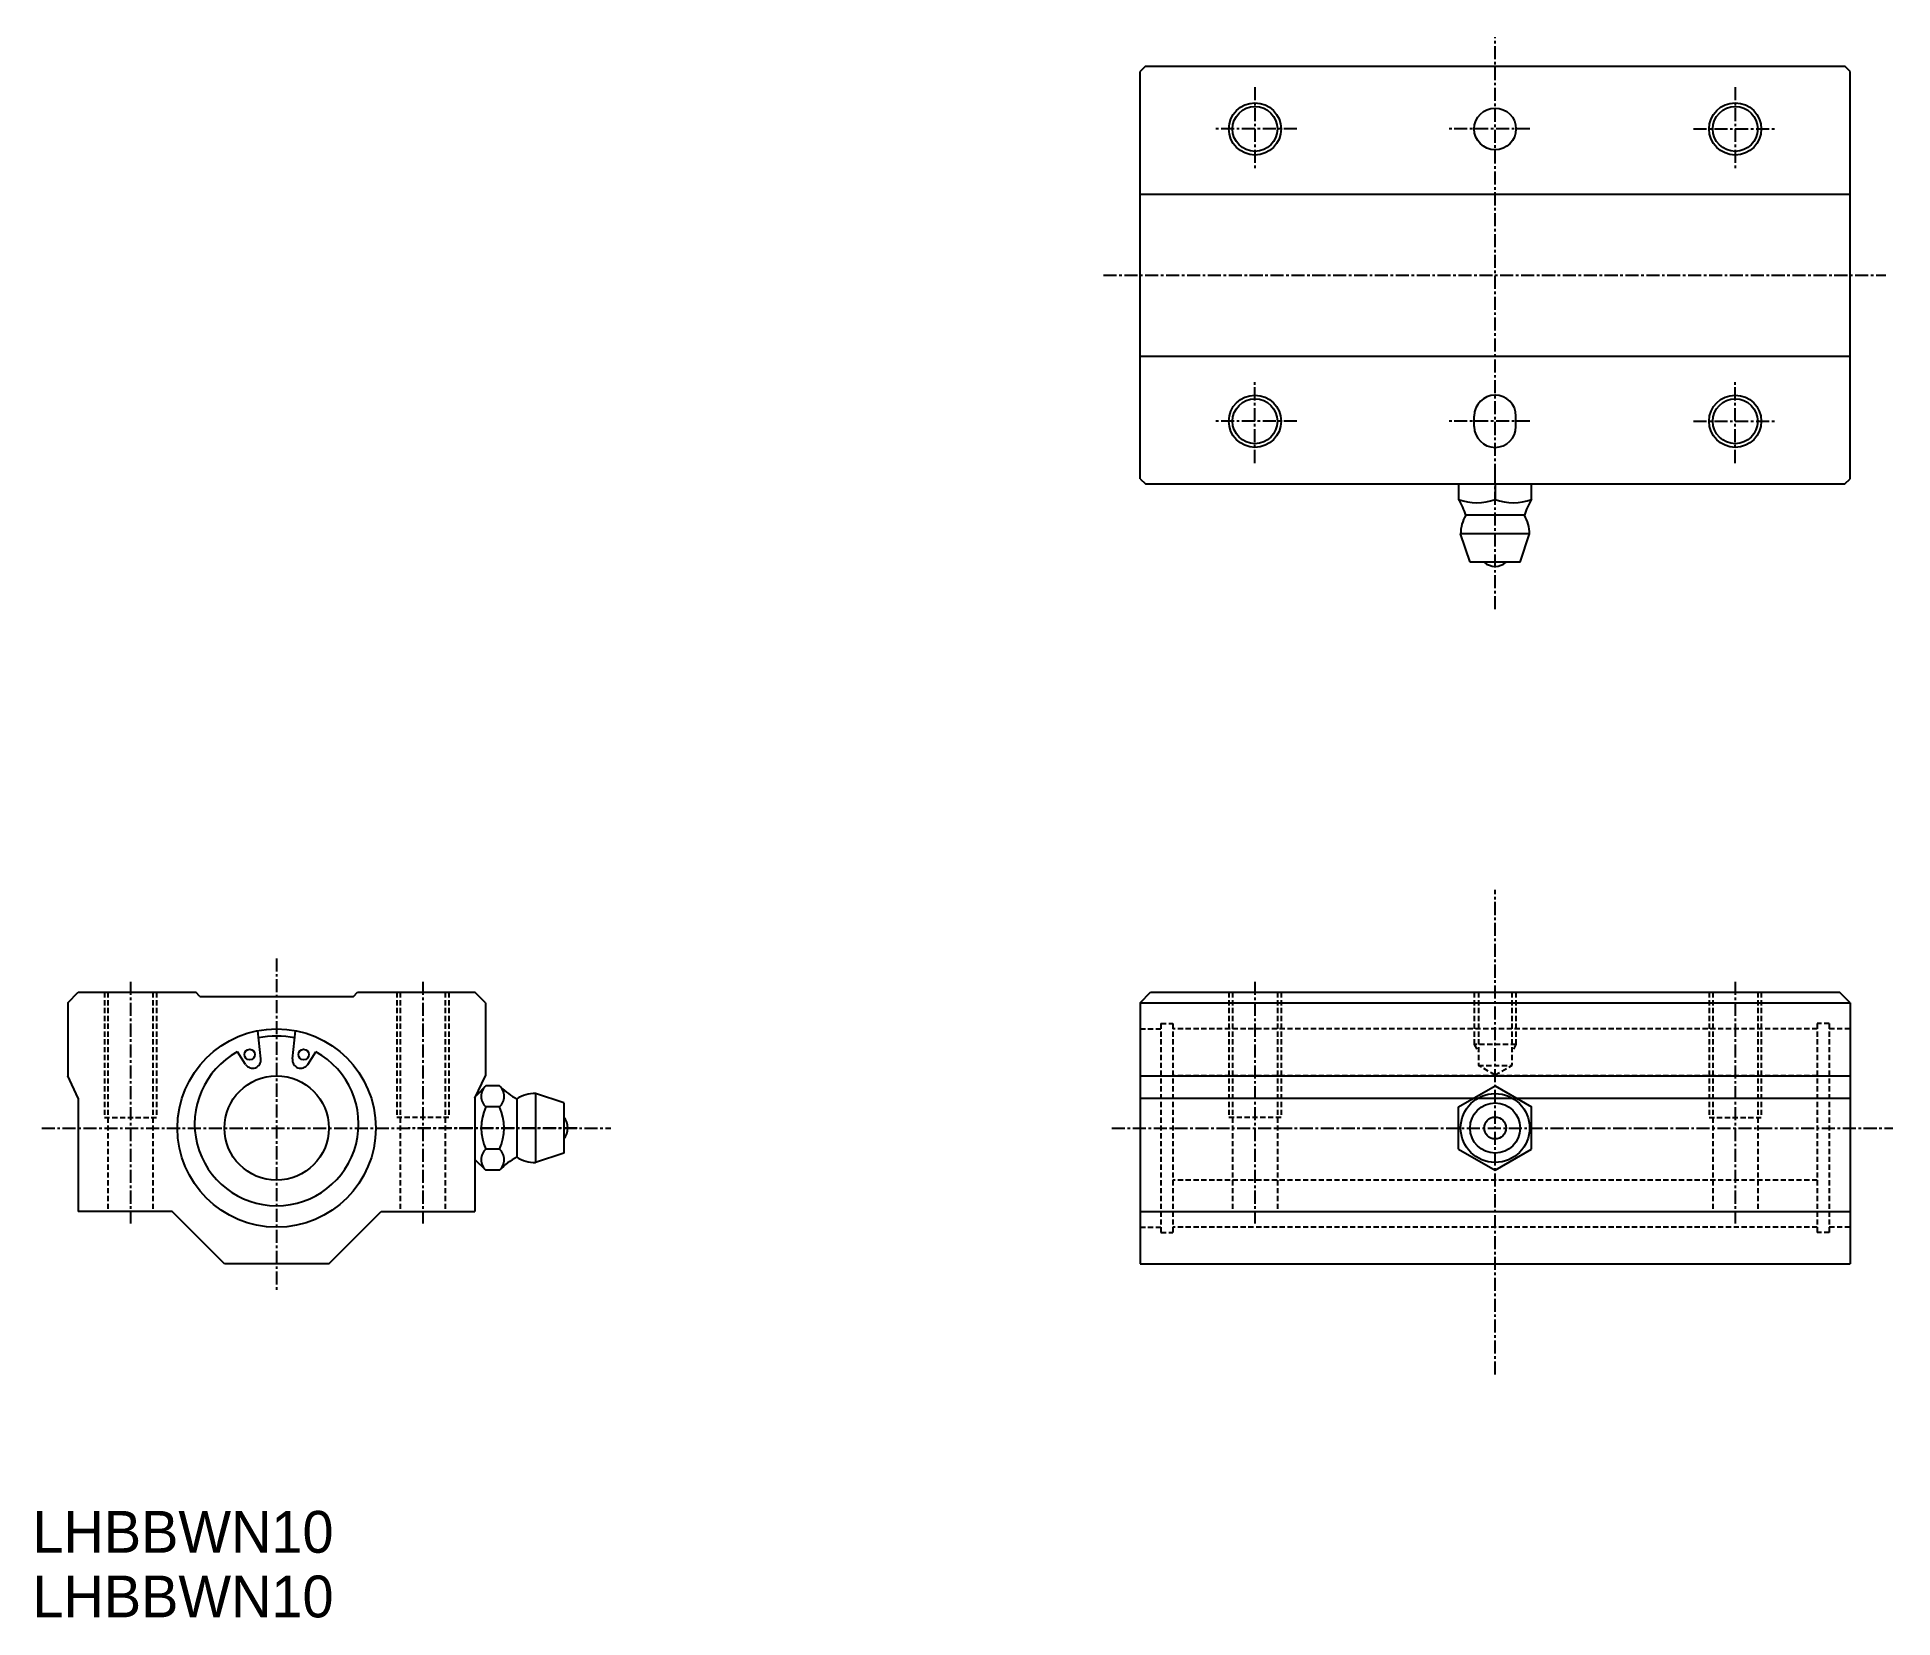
# Model space of a CAD drawing. Extents: x 90 to 268, y 19 to 170.
import ezdxf

# ---------------------------------------------------------------- set-up
doc = ezdxf.new("R2010")
doc.units = 0
doc.linetypes.add('CENTER', pattern=[2, 1.25, -0.25, 0.25, -0.25])
doc.linetypes.add('DASHED', pattern=[0.75, 0.5, -0.25])
doc.layers.get('0').update_dxf_attribs({"linetype": 'CONTINUOUS'})
doc.layers.add('CENTER', color=1, linetype='CENTER')

msp = doc.modelspace()

# ---------------------------------------------------------------- linework, layer by layer
at = {"color": 7, "linetype": 'CONTINUOUS'}
for p, q in [((196.36, 167.38), (195.86, 166.88)), ((196.36, 167.38), (263.36, 167.38)), ((263.86, 166.88), (263.36, 167.38)), ((195.86, 127.88), (195.86, 166.88)), ((263.86, 127.88), (263.86, 166.88)), ((195.86, 155.13), (263.86, 155.13)), ((195.86, 139.63), (263.86, 139.63)), ((227.86, 132.88), (227.86, 133.88)), ((231.86, 132.88), (231.86, 133.88)), ((195.86, 127.88), (196.36, 127.38)), ((196.36, 127.38), (263.36, 127.38)), ((226.36, 127.38), (226.36, 125.9)), ((229.86, 127.38), (229.86, 125.9)), ((233.36, 125.9), (233.36, 127.38)), ((263.36, 127.38), (263.86, 127.88)), ((232.66, 124.38), (227.06, 124.38)), ((233.16, 122.58), (226.56, 122.58)), ((227.46, 119.88), (226.56, 122.58)), ((232.26, 119.88), (233.16, 122.58)), ((228.81, 119.88), (227.46, 119.88)), ((230.91, 119.88), (228.81, 119.88)), ((232.26, 119.88), (230.91, 119.88)), ((93.15, 77.68), (94.15, 78.68)), ((94.15, 78.68), (105.4, 78.68)), ((105.8, 78.28), (105.4, 78.68)), ((105.8, 78.28), (120.5, 78.28)), ((120.5, 78.28), (120.9, 78.68)), ((120.9, 78.68), (132.15, 78.68)), ((133.15, 77.68), (132.15, 78.68)), ((195.86, 77.68), (196.86, 78.68)), ((196.86, 78.68), (262.86, 78.68)), ((263.86, 77.68), (262.86, 78.68)), ((93.15, 77.68), (93.15, 70.68)), ((133.15, 77.68), (133.15, 70.68)), ((195.86, 77.68), (263.86, 77.68)), ((195.86, 77.68), (195.86, 52.68)), ((263.86, 77.68), (263.86, 52.68)), ((111.64, 72.3), (111.34, 75)), ((114.67, 72.3), (114.97, 75)), ((110.18, 71.77), (109.39, 72.97)), ((116.13, 71.77), (116.92, 72.97)), ((94.15, 68.54), (93.15, 70.68)), ((132.15, 68.54), (133.15, 70.68)), ((133.2, 69.72), (132.28, 68.81)), ((134.5, 69.72), (133.2, 69.72)), ((195.86, 70.68), (263.86, 70.68)), ((226.36, 67.7), (229.86, 69.72)), ((229.86, 69.72), (233.36, 67.7)), ((94.15, 68.54), (94.15, 57.68)), ((132.15, 68.54), (132.15, 57.68)), ((134.5, 67.7), (133.2, 67.7)), ((136.15, 68.48), (136.15, 62.88)), ((137.95, 68.98), (137.95, 62.38)), ((140.65, 68.08), (137.95, 68.98)), ((140.65, 68.08), (140.65, 66.73)), ((195.86, 68.55), (263.86, 68.55)), ((226.36, 63.66), (226.36, 67.7)), ((233.36, 63.66), (233.36, 67.7)), ((140.65, 66.73), (140.65, 64.63)), ((140.65, 64.63), (140.65, 63.28)), ((132.15, 62.68), (133.2, 61.64)), ((134.5, 63.66), (133.2, 63.66)), ((140.65, 63.28), (137.95, 62.38)), ((226.36, 63.66), (229.86, 61.64)), ((229.86, 61.64), (233.36, 63.66)), ((134.5, 61.64), (133.2, 61.64)), ((103.15, 57.68), (94.15, 57.68)), ((108.15, 52.68), (103.15, 57.68)), ((118.15, 52.68), (123.15, 57.68)), ((123.15, 57.68), (132.15, 57.68)), ((195.86, 57.68), (263.86, 57.68)), ((118.15, 52.68), (108.15, 52.68)), ((195.86, 52.68), (263.86, 52.68)), ((212.86, 52.68), (212.86, 52.68)), ((229.86, 52.68), (229.86, 52.68))]:
    msp.add_line(p, q, dxfattribs=at)
at = {"color": 3, "linetype": 'DASHED'}
for p, q in [((96.65, 78.68), (96.65, 66.68)), ((97, 78.68), (97, 57.68)), ((101.3, 78.68), (101.3, 57.68)), ((101.65, 78.68), (101.65, 66.68)), ((124.65, 78.68), (124.65, 66.68)), ((125, 78.68), (125, 57.68)), ((129.3, 78.68), (129.3, 57.68)), ((129.65, 78.68), (129.65, 66.68)), ((204.36, 78.68), (204.36, 66.68)), ((204.71, 78.68), (204.71, 57.68)), ((209.01, 78.68), (209.01, 57.68)), ((209.36, 78.68), (209.36, 66.68)), ((227.86, 78.68), (227.86, 73.68)), ((228.26, 78.68), (228.26, 71.68)), ((231.46, 78.68), (231.46, 71.68)), ((231.86, 78.68), (231.86, 73.68)), ((250.36, 78.68), (250.36, 66.68)), ((250.71, 78.68), (250.71, 57.68)), ((255.01, 78.68), (255.01, 57.68)), ((255.36, 78.68), (255.36, 66.68)), ((195.86, 75.18), (197.85, 75.18)), ((197.85, 75.68), (197.85, 55.68)), ((197.85, 75.68), (199, 75.68)), ((199, 75.68), (199, 55.68)), ((260.72, 75.18), (199, 75.18)), ((260.72, 75.68), (260.72, 55.68)), ((261.87, 75.68), (260.72, 75.68)), ((261.87, 75.68), (261.87, 55.68)), ((263.86, 75.18), (261.87, 75.18)), ((231.86, 73.68), (227.86, 73.68)), ((227.86, 73.68), (228.26, 72.99)), ((231.86, 73.68), (231.46, 72.99)), ((228.26, 71.68), (231.46, 71.68)), ((229.86, 70.76), (228.26, 71.68)), ((229.86, 70.76), (231.46, 71.68)), ((260.72, 70.68), (199, 70.68)), ((96.65, 66.68), (101.65, 66.68)), ((129.65, 66.68), (124.65, 66.68)), ((209.36, 66.68), (204.36, 66.68)), ((250.36, 66.68), (255.36, 66.68)), ((260.72, 60.68), (199, 60.68)), ((195.86, 56.18), (197.85, 56.18)), ((197.85, 55.68), (199, 55.68)), ((260.72, 56.18), (199, 56.18)), ((261.87, 55.68), (260.72, 55.68)), ((263.86, 56.18), (261.87, 56.18))]:
    msp.add_line(p, q, dxfattribs=at)
at = {"color": 3}
for centre in [(206.86, 161.38), (252.86, 161.38), (206.86, 133.38), (252.86, 133.38)]:
    msp.add_circle(centre, 2.5, dxfattribs=at)
at = {"color": 7, "linetype": 'CONTINUOUS'}
for centre, radius in [((206.86, 161.38), 2.15), ((229.86, 161.38), 2), ((252.86, 161.38), 2.15), ((206.86, 133.38), 2.15), ((252.86, 133.38), 2.15), ((113.15, 65.68), 9.5), ((110.57, 72.72), 0.5), ((115.74, 72.72), 0.5), ((113.15, 65.68), 5), ((229.86, 65.68), 3.3), ((229.86, 65.68), 2.4), ((229.86, 65.68), 1.05)]:
    msp.add_circle(centre, radius, dxfattribs=at)
for centre, radius, start, end in [((229.86, 133.88), 2, 0, 180), ((229.86, 132.88), 2, 180, 0), ((228.11, 130.64), 5.06, 249.7455, 290.2545), ((228.11, 130.64), 5.06, 249.7455, 290.2545), ((221.31, 122.65), 6, 16.69, 32.7323), ((231.61, 130.64), 5.06, 249.7455, 290.2545), ((231.61, 130.64), 5.06, 249.7455, 290.2545), ((238.41, 122.65), 6, 147.2677, 163.31), ((230.05, 122.58), 3.49, 148.9518, 180), ((229.67, 122.58), 3.49, 0, 31.0482), ((229.86, 121.05), 1.57, 228.2478, 311.7522), ((113.15, 66.08), 7.85, 118.6775, 61.3225), ((113.15, 65.68), 8.8, 78.5956, 101.4044), ((110.85, 72.21), 0.8, 213.5312, 6.53), ((115.46, 72.21), 0.8, 173.47, 326.4688), ((134.11, 68.71), 1.36, 131.985, 228.0149), ((133.59, 68.71), 1.36, 311.9851, 48.015), ((138.87, 73.83), 6, 225.0047, 243.126), ((137.51, 65.68), 4.76, 154.8911, 205.1089), ((130.18, 65.68), 4.76, 334.8911, 25.1089), ((137.95, 65.49), 3.49, 90, 121.0482), ((139.48, 65.68), 1.57, 318.2478, 41.7522), ((134.11, 62.65), 1.36, 131.9851, 228.0149), ((133.59, 62.65), 1.36, 311.9851, 48.0149), ((138.87, 57.53), 6, 116.874, 136.757), ((137.95, 65.87), 3.49, 238.9518, 270)]:
    msp.add_arc(centre, radius, start, end, dxfattribs=at)
for p in [(229.86, 135.88), (229.86, 130.88)]:
    msp.add_point(p, dxfattribs=at)
at = {"layer": 'CENTER', "color": 1, "linetype": 'CENTER'}
for p, q in [((229.86, 128.06), (229.86, 170.18)), ((206.86, 165.38), (206.86, 157.38)), ((252.86, 165.38), (252.86, 157.38)), ((210.86, 161.38), (202.86, 161.38)), ((233.2, 161.38), (225.2, 161.38)), ((248.86, 161.38), (256.86, 161.38)), ((192.35, 147.38), (267.27, 147.38)), ((206.86, 129.38), (206.86, 137.38)), ((252.86, 129.38), (252.86, 137.38)), ((210.86, 133.38), (202.86, 133.38)), ((233.2, 133.38), (225.2, 133.38)), ((248.86, 133.38), (256.86, 133.38)), ((229.86, 115.38), (229.86, 128.06)), ((229.86, 42.08), (229.86, 88.48)), ((113.15, 81.93), (113.15, 50.01)), ((99.15, 79.68), (99.15, 56.55)), ((127.15, 79.68), (127.15, 56.55)), ((206.86, 79.68), (206.86, 56.55)), ((252.86, 79.68), (252.86, 56.55)), ((90.65, 65.68), (145.15, 65.68)), ((141.93, 65.68), (125.74, 65.68)), ((193.16, 65.68), (267.96, 65.68))]:
    msp.add_line(p, q, dxfattribs=at)

# ---------------------------------------------------------------- texts
at = {"color": 7, "linetype": 'CONTINUOUS'}
for p in [(89.77, 25), (89.77, 18.81)]:
    msp.add_text('LHBBWN10', height=4, dxfattribs=at).set_placement(p)

doc.saveas('drawing.dxf')
